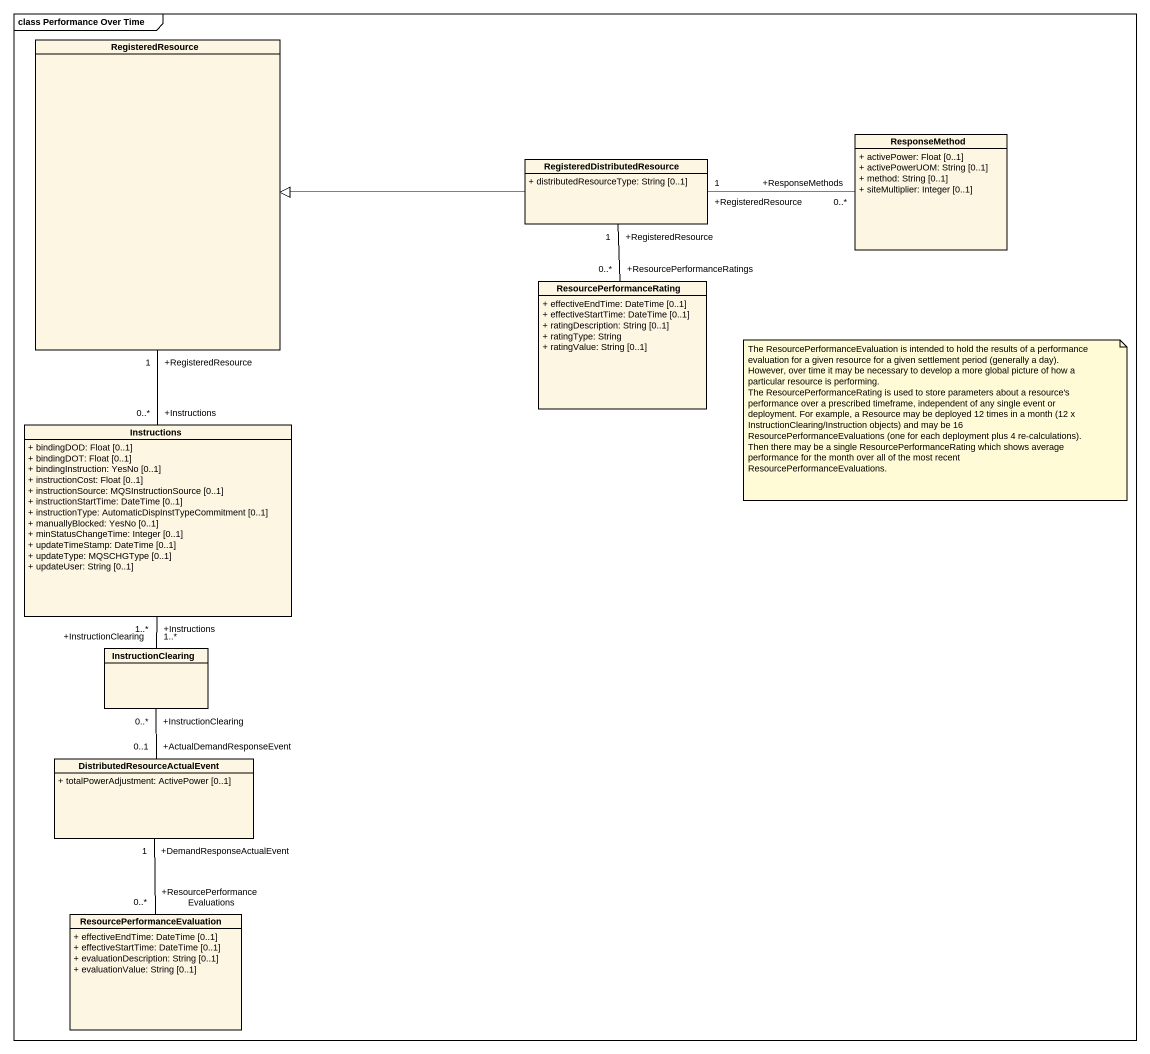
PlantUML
@startuml
mainframe class Performance Over Time
hide circle
hide empty members
skinparam classAttributeIconSize 0
class RegisteredResource
class ResponseMethod {
  + activePower: Float [0..1]
  + activePowerUOM: String [0..1]
  + method: String [0..1]
  + siteMultiplier: Integer [0..1]
}
class "RegisteredDistributedResource" as RegisteredDistributedResourc {
  + distributedResourceType: String [0..1]
}
class ResourcePerformanceRating {
  + effectiveEndTime: DateTime [0..1]
  + effectiveStartTime: DateTime [0..1]
  + ratingDescription: String [0..1]
  + ratingType: String
  + ratingValue: String [0..1]
}
class Instructions {
  + bindingDOD: Float [0..1]
  + bindingDOT: Float [0..1]
  + bindingInstruction: YesNo [0..1]
  + instructionCost: Float [0..1]
  + instructionSource: MQSInstructionSource [0..1]
  + instructionStartTime: DateTime [0..1]
  + instructionType: AutomaticDispInstTypeCommitment [0..1]
  + manuallyBlocked: YesNo [0..1]
  + minStatusChangeTime: Integer [0..1]
  + updateTimeStamp: DateTime [0..1]
  + updateType: MQSCHGType [0..1]
  + updateUser: String [0..1]
}
class InstructionClearing
class "DistributedResourceActualEvent" as DistributedResourceActualEve {
  + totalPowerAdjustment: ActivePower [0..1]
}
class "ResourcePerformanceEvaluation" as ResourcePerformanceEvaluatio {
  + effectiveEndTime: DateTime [0..1]
  + effectiveStartTime: DateTime [0..1]
  + evaluationDescription: String [0..1]
  + evaluationValue: String [0..1]
}
ResponseMethod "+ResponseMethods\n0..*" -left- "+RegisteredResource\n1" RegisteredDistributedResourc
RegisteredDistributedResourc -left-|> RegisteredResource
ResourcePerformanceRating "+ResourcePerformanceRatings\n0..*" -up- "+RegisteredResource\n1" RegisteredDistributedResourc
Instructions "+Instructions\n0..*" -up- "+RegisteredResource\n1" RegisteredResource
Instructions "+Instructions\n1..*" -- "+InstructionClearing\n1..*" InstructionClearing
DistributedResourceActualEve "+ActualDemandResponseEvent\n0..1" -up- "+InstructionClearing\n0..*" InstructionClearing
DistributedResourceActualEve "+DemandResponseActualEvent\n1" -- "+ResourcePerformanceEvaluations\n0..*" ResourcePerformanceEvaluatio
note as N1
  The ResourcePerformanceEvaluation is intended to hold the results of a performance evaluation for a given resource for a given settlement period (generally a day). However, over time it may be necessary to develop a more global picture of how a particular resource is performing.
  The ResourcePerformanceRating is used to store parameters about a resource's performance over a prescribed timeframe, independent of any single event or deployment. For example, a Resource may be deployed 12 times in a month (12 x InstructionClearing/Instruction objects) and may be 16 ResourcePerformanceEvaluations (one for each deployment plus 4 re-calculations). Then there may be a single ResourcePerformanceRating which shows average performance for the month over all of the most recent ResourcePerformanceEvaluations.
end note
@enduml
